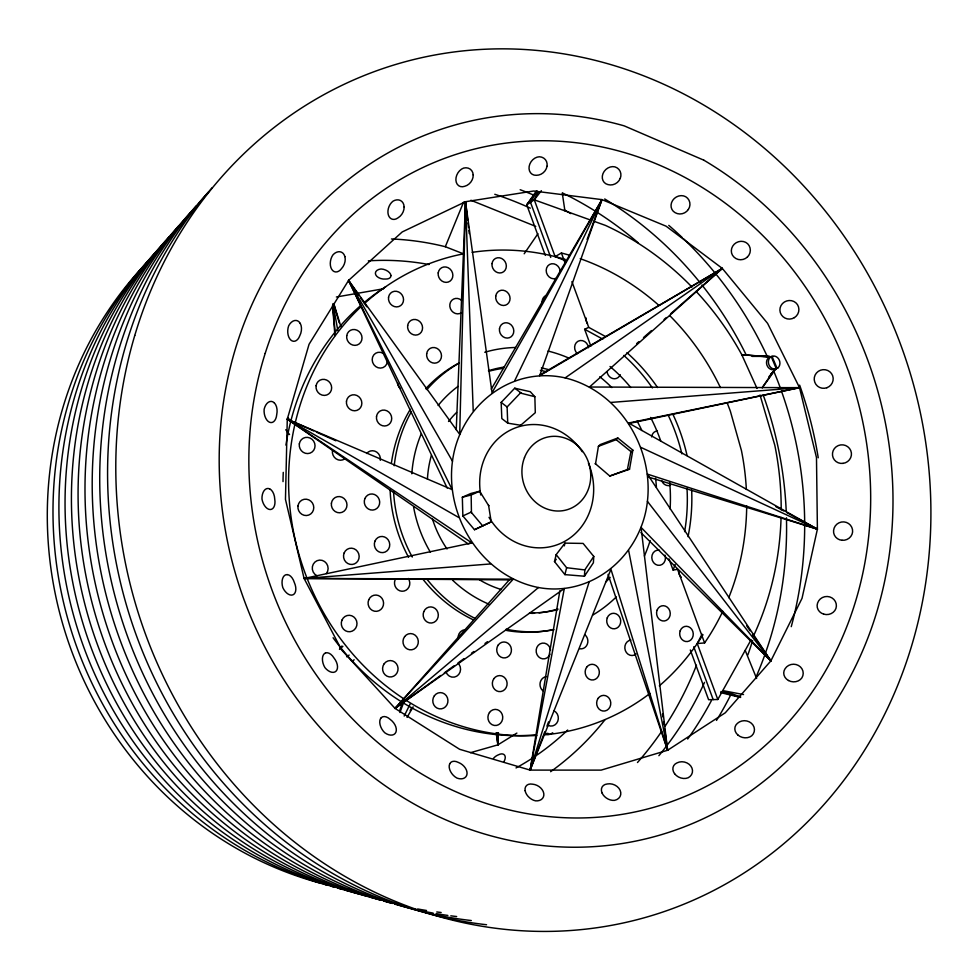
<?xml version="1.0" encoding="UTF-8"?>
<svg xmlns="http://www.w3.org/2000/svg" width="978" height="978" viewBox="0 0 978 978"><rect width="100%" height="100%" fill="white"/><g stroke="black" fill="none" stroke-linecap="round" stroke-linejoin="round"><path stroke-width="1.47" d="M452.472 461.2C444.929 516.995 481.958 576.372 538.45 587.521C592.851 597.521 641.678 554.612 647.412 501.335C653.646 447.484 618.878 390.907 565.137 377.899C510.027 365.515 459.636 406.897 452.472 461.2L348.571 280.417L402.215 231.945L465.516 201.725L533.67 191.016L601.959 199.622L666.091 226.187L722.314 268.412L767.596 323.376L799.539 387.679L816.483 457.594L817.4 529.171L802.033 598.316L770.872 660.884L725.285 712.791L667.607 750.26L601.128 770.126L530.125 770.102L459.623 749.295L395.051 708.414L341.689 650.028L304.085 578.45L285.466 499.367L287.275 419.171L309.048 344.293L348.571 280.417L459.697 434.366L465.516 201.725L492.02 392.728L601.959 199.622L539.648 375.699L722.314 268.412L589.477 387.031L799.539 387.679L628.683 423.547M498.218 732.656L497.9 744.857L470.455 752.693M456.249 429.758L465.516 201.725L467.655 219.928M498.425 732.705L497.9 744.857L516.885 733.084M564.966 543.132L556.152 554.66L554.489 561.568L564.905 574.624L584.441 576.225L584.795 569.917L593.768 556.445L583.108 543.426L564.966 543.132L564.306 545.895M593.768 556.445L593.389 562.766L584.441 576.225M632.852 450.137L629.526 469.244L609.783 476.029L595.186 463.535L595.492 464.11L598.414 446.335L600.125 444.611L617.815 437.985L632.852 450.137L631.311 451.897L616.189 439.684L598.414 446.335M559.881 590.736L530.125 770.102L610.944 569.318L667.607 750.26L641.055 527.399L770.872 660.884L647.375 474.098L817.4 529.171L628.61 423.009L799.539 387.679L778.268 387.777M609.783 476.029L627.387 469.55L630.969 451.335L631.311 451.897M564.905 574.624L566.617 567.717L556.152 554.66M533.108 759.869L530.125 770.102L564.306 588.56L395.051 708.414L509.293 579.881L513.254 579.159L395.051 708.414L440.626 675.505M589.025 582.301L530.125 770.102L544.77 731.801M399.635 710.786L402.679 702.204M399.929 712.522L404.159 701.153M587.106 239.451L601.959 199.622L491.274 389.134M690.297 649.954L708.585 699.698L717.803 699.502L697.241 643.536L704.588 642.937L677.571 569.343L673.084 570.064L675.162 564.489M546.934 726.128L548.56 721.874M391.457 238.974A292.129 274.855 73.5 0 1 445.32 246.713L463.572 202.153M514.709 380.723L601.959 199.622L597.203 209.17M545.333 255.417L526.739 204.805L534.281 199.83L538.206 191.835M404.171 716.043L410.247 703.83M697.241 643.536L702.07 634.123M717.803 699.502L751.092 639.783M753.304 635.822L754.771 633.182A295.405 270.246 73.5 0 0 781.067 517.374M410.137 710.554L411.628 707.913M407.044 717.375L413.132 706.837M537.301 191.077L530.492 202.336L550.724 257.422M524.184 253.779L537.949 233.693M762.155 387.728L772.791 372.178L776.055 368.51L777.962 367.862A6.638 5.672 71.6 0 0 779.344 360.234A6.638 5.672 71.6 0 0 773.06 356.041L770.089 356.994M536.286 191.065L526.739 204.805L533.267 196.382M762.314 387.704L776.055 368.51L773.378 369.708A6.626 5.66 71.6 0 1 767.082 365.515A6.626 5.66 71.6 0 1 768.476 357.899L771.165 356.713A6.626 5.66 71.6 0 1 772.669 356.762M554.489 561.568L556.25 559.257M564.893 260.503L555.125 256.615L534.281 199.83L541.372 190.673M768.879 376.774L772.791 372.178L770.676 374.293M501.164 402.41L514.734 388.193L530.296 391.713L534.856 396.713L535.296 412.704L520.357 425.552L520.932 425.296L507.729 423.156L501.824 418.572L501.164 402.41L507.105 406.958L507.729 423.156M507.105 406.958L520.712 392.691L514.734 388.193M616.189 439.684L617.815 437.985M339.635 648.096L341.884 646.067M339.464 649.38L342.887 646.36M636.654 343.596L638.94 341.591M643.5 337.581L651.495 330.564M664.062 319.537L666.348 317.532M670.92 313.522L722.314 268.412L539.575 375.136M403.107 701.458L395.051 708.414L538.45 587.521M444.33 672.84L454.183 665.725M457.875 663.047L464.037 658.61M471.433 653.267L473.89 651.495M484.978 643.487L487.447 641.702M346.664 656.8L349.146 655.064M565.137 377.899L722.314 268.412L713.561 274.439M584.795 569.917L566.617 567.717M774.38 369.427L776.287 368.779L771.263 356.664L770.371 357.227A6.638 5.672 71.6 0 0 768.977 364.855A6.638 5.672 71.6 0 0 775.285 369.061L777.962 367.862M351.591 661.372L354.183 659.808M520.712 392.691L520.186 393.009L534.856 396.713M555.125 256.615L561.421 253.009A246.432 224.989 73.5 0 1 570.137 255.417M474.489 529.709L491.2 521.861L488.56 505.223L488.78 505.834L479.672 491.237L470.907 493.462L462.337 497.227L462.851 515.944L474.489 529.709L491.2 521.861M590.871 346.2L584.648 329.268L588.732 327.373L605.614 336.591M462.851 515.944L471.115 512.13L482.753 525.944M462.337 497.227L471.164 495.002L479.672 491.237M769.368 357.337L771.263 356.664M775.285 369.061L776.287 368.779M313.681 430.907L287.275 419.171L471.885 542.9L468.12 543.829L287.275 419.171L452.154 489.599L348.571 280.417L358.963 295.466M509.293 579.881L304.085 578.45L471.885 542.9M336.383 296.994L383.523 288.779M627.387 469.55L629.526 469.244M788.916 388.572L799.539 387.679L611.091 402.423M513.254 579.159L304.085 578.45L490.504 563.951M304.085 578.45L311.689 577.888M752.094 356.383L764.05 356.395A9.157 7.836 71.5 0 1 770.138 356.628M743.524 694.563L722.766 690.602L740.688 696.898M723.818 692.84L726.764 693.402M720.615 692.607L740.517 697.461M720.92 691.556L739.172 696.813M648.707 477.117L817.4 529.171L786.556 512.448M534.281 199.83L591.445 220.38M594.233 221.383L605.406 225.392A295.405 270.246 73.5 0 1 691.959 287.019M445.32 246.713L463.56 253.877M470.919 200.258L535.748 226.407M806.275 524.22L817.4 529.171L640.969 447.423M316.456 432.142L335.919 440.785M775.823 506.628L783.867 510.993M584.648 329.268L602.766 339.134M458.78 517.509L287.275 419.171L297.764 425.381M640.92 532.631L770.872 660.884L752.718 634.551M287.556 417.582L292.923 422.948M763.231 651.421L770.872 660.884L647.412 501.335M285.747 429.745L289.525 434.525M746.666 625.773L750.126 630.786M360.699 297.972L366.762 306.737M471.115 512.13L471.445 512.716L471.164 495.002M354.415 291.053L348.571 280.417L447.178 488.046M757.045 388.449L741.752 354.659A295.405 270.246 73.5 0 0 696.091 291.358M760.004 394.99L774.82 445.296A295.405 270.246 73.5 0 1 781.19 509.819M771.984 356.322L777.119 368.4M745.199 650.358L756.617 678.475M561.421 253.009L565.101 263.021M571.922 281.615L588.732 327.373M668.964 558.854L673.084 570.064M693.757 646.751L713.17 699.6M608.047 574.404L667.607 750.26L664.649 729.136M333.779 303.571L340.992 326.835M333.669 303.62L339.17 322.679M665.016 738.39L667.607 750.26L628.658 550.577M337.813 330.564L333.033 303.718L333.901 309.769M562.326 193.412L564.917 210.845M496.188 732.815L497.9 744.857L497.692 732.705M662.534 714.038L662.962 717.057M663.597 721.581L664.013 724.6M496.433 732.779L497.9 744.857L497.521 734.172M468.022 222.972L468.548 227.519M468.914 230.551L469.269 233.583M332.679 305.368L335.222 332.74M332.557 305.344L334.928 335.674M473.218 411.004L465.516 201.725L465.748 213.864M375.442 897.559A388.144 361.395 73.5 0 1 370.98 896.643M360.576 894.271A388.144 361.395 73.5 0 1 82.445 621.764A388.144 361.395 73.5 0 1 165.416 241.175M357.459 892.987A381.249 355.992 73.5 0 1 352.997 891.985M350.038 891.276A381.249 355.992 73.5 0 1 345.589 890.176M342.63 889.405A381.249 355.992 73.5 0 1 338.192 888.207M335.246 887.376A381.249 355.992 73.5 0 1 154.622 253.302M520.174 189.732A352.862 329.341 73.5 0 1 532.912 194.769M564.294 209.928A352.862 329.341 73.5 0 1 570.834 213.607M711.495 700.468A352.862 329.341 73.5 0 1 687.693 739.013M562.362 192.898A359.244 334.329 73.5 0 1 638.059 242.703M752.62 640.627A359.244 334.329 73.5 0 1 747.84 654.93M730.542 695.285A359.244 334.329 73.5 0 1 716.495 720.431M388.938 902.058A402.704 372.691 73.5 0 1 384.464 901.007M381.493 900.261A402.704 372.691 73.5 0 1 96.48 618.561A402.704 372.691 73.5 0 1 178.558 226.052M378.987 899.137A395.283 366.958 73.5 0 1 370.063 897.022M367.092 896.264A395.283 366.958 73.5 0 1 89.316 620.199A395.283 366.958 73.5 0 1 169.243 236.627M604.697 198.962A365.845 339.464 73.5 0 1 700.065 282.642M701.972 285.026A365.845 339.464 73.5 0 1 745.957 354.464M763.28 395.21A365.845 339.464 73.5 0 1 786.239 511.677M786.446 517.814A365.845 339.464 73.5 0 1 756.385 676.25M668.769 225.356A372.704 344.757 73.5 0 1 682.192 237.52M683.28 238.559A372.704 344.757 73.5 0 1 766.935 355.723M773.745 371.139A372.704 344.757 73.5 0 1 780.383 388.132M781.41 390.98A372.704 344.757 73.5 0 1 804.662 521.298M804.674 524.367A372.704 344.757 73.5 0 1 791.251 626.666M605.076 719.637A292.129 274.855 73.5 0 1 550.614 771.703M494.795 194.292A346.713 324.488 73.5 0 1 530.296 208.155M704.527 682.387A346.713 324.488 73.5 0 1 658.879 755.688M696.47 665.211A340.772 319.782 73.5 0 1 665.089 726.238M661.739 731.263A340.772 319.782 73.5 0 1 637.473 762.522M350.931 889.833A368.168 345.637 73.5 0 1 346.493 889.051M336.102 886.96A368.168 345.637 73.5 0 1 331.652 885.97M328.681 885.273A368.168 345.637 73.5 0 1 324.244 884.173M321.285 883.403A368.168 345.637 73.5 0 1 63.081 625.26A368.168 345.637 73.5 0 1 141.113 268.705M350.295 890.701A374.598 350.735 73.5 0 1 345.833 889.76M342.875 889.088A374.598 350.735 73.5 0 1 338.425 888.036M335.454 887.303A374.598 350.735 73.5 0 1 331.016 886.154M328.07 885.359A374.598 350.735 73.5 0 1 68.546 621.592A374.598 350.735 73.5 0 1 148.253 260.588M493.462 758.415A8.007 5.269 -36.3 0 1 498.45 754.82A8.02 4.804 -46.9 0 1 504.624 755.199A8.02 4.804 -46.9 0 1 503.597 762.204M552.729 732.779A7.897 4.694 -48.3 0 1 545.712 733.414M368.327 260.857A269.757 253.73 73.5 0 1 429.036 264.549M567.668 730.04A269.757 253.73 73.5 0 1 536.995 755.04M534.453 756.776A269.757 253.73 73.5 0 1 516.029 767.95M588.438 463.254A62.091 56.528 73.5 0 1 564.318 541.567A62.091 56.528 73.5 0 1 489.012 517.338M480.748 494.99A62.091 56.528 73.5 0 1 513.487 428.657A62.091 56.528 73.5 0 1 582.265 451.726M456.665 916.533A418.401 384.696 73.5 0 1 450.809 915.824M447.875 915.432A418.401 384.696 73.5 0 1 436.102 913.611M433.144 913.097A418.401 384.696 73.5 0 1 394.745 904.124M391.811 903.256A418.401 384.696 73.5 0 1 196.15 206.04M471.31 920.542A426.726 390.98 73.5 0 1 127.274 635.7A426.726 390.98 73.5 0 1 208.558 192.067M441.151 912.498A410.405 378.596 73.5 0 1 436.775 911.961M426.506 910.481A410.405 378.596 73.5 0 1 417.679 908.965M407.361 906.912A410.405 378.596 73.5 0 1 402.936 905.934M392.63 903.44A410.405 378.596 73.5 0 1 383.816 901.056M380.894 900.212A410.405 378.596 73.5 0 1 101.101 607.081A410.405 378.596 73.5 0 1 190.307 212.837M799.637 385.136A379.819 350.21 73.5 0 1 818.231 457.777M486.555 924.736A435.381 397.471 73.5 0 1 137.482 638.487A435.381 397.471 73.5 0 1 212.116 187.8M557.643 609.649A124.402 113.521 73.5 0 1 529.489 612.913M488.902 604.159A124.402 113.521 73.5 0 1 452.631 580.223M430.393 552.215A124.402 113.521 73.5 0 1 413.572 506.885M411.811 473.804A124.402 113.521 73.5 0 1 421.274 433.78M438.12 405.491A124.402 113.521 73.5 0 1 457.949 386.432M488.425 370.76A124.402 113.521 73.5 0 1 504.367 367.019M541.372 367.924A124.402 113.521 73.5 0 1 548.621 369.635M610.174 577.399A124.402 113.521 73.5 0 1 606.042 581.788M534.599 613.243A123.79 113.069 73.5 0 1 531.616 613.402M489.012 371.224A123.79 113.069 73.5 0 1 503.572 368.339M540.382 370.271A123.79 113.069 73.5 0 1 546.14 371.75M557.937 608.988A123.79 113.069 73.5 0 1 539.025 612.851M553.976 629.746A143.167 130.661 73.5 0 1 506.152 629.196M475.247 618.487A143.167 130.661 73.5 0 1 427.068 579.379M412.264 557.057A143.167 130.661 73.5 0 1 393.547 491.751M394.207 465.748A143.167 130.661 73.5 0 1 411.408 411.64M426.897 389.599A143.167 130.661 73.5 0 1 458.694 363.364M484.758 352.251A143.167 130.661 73.5 0 1 515.504 347.483M548.035 351.053A143.167 130.661 73.5 0 1 569.44 358.339M599.771 376.762A143.167 130.661 73.5 0 1 611.873 387.581M637.045 421.041A143.167 130.661 73.5 0 1 641.886 430.503M655.59 478.315A143.167 130.661 73.5 0 1 656.409 487.301M650.15 540.577A143.167 130.661 73.5 0 1 644.404 555.981M616.262 596.935A143.167 130.661 73.5 0 1 592.741 615.076M552.888 629.6A142.458 130.135 73.5 0 1 506.628 630.48M472.863 619.624A142.458 130.135 73.5 0 1 422.679 578.903M408.572 557.313A142.458 130.135 73.5 0 1 390.1 489.856M391.481 462.582A142.458 130.135 73.5 0 1 410.344 409.269M425.699 388.767A142.458 130.135 73.5 0 1 459.11 362.96M501.372 589.551A103.912 94.903 73.5 0 1 479.452 579.783M447.019 548.976A103.912 94.903 73.5 0 1 432.447 518.951M427.423 479.11A103.912 94.903 73.5 0 1 431.408 455.32M448.523 421.494A103.912 94.903 73.5 0 1 456.567 412.471M649.881 693.488A244.488 223.534 73.5 0 1 544.147 734.906M536.751 735.468A244.488 223.534 73.5 0 1 406.616 700.615M404.036 698.952A244.488 223.534 73.5 0 1 361.151 306.566M364.537 303.461A244.488 223.534 73.5 0 1 463.266 253.889M472.154 252.348A244.488 223.534 73.5 0 1 565.223 259.427M703.011 634.71A244.488 223.534 73.5 0 1 659.319 685.859M387.361 361.848A8.068 7.469 60 0 1 378.034 367.74A8.068 7.469 60 0 1 372.581 357.166A8.068 7.469 60 0 1 382.863 353.131M400.405 388.608A8.02 7.421 62.7 0 1 397.581 383.144M317.019 575.773A8.24 7.91 76 0 1 313.241 564.22A8.24 7.91 76 0 1 324.586 561.543A8.24 7.91 76 0 1 326.383 573.56M587.46 323.645A7.665 6.785 66.3 0 1 586.103 317.96M577.326 353.645A7.69 6.846 67.3 0 1 578.108 341.2A7.69 6.846 67.3 0 1 588.511 347.716M555.895 278.486A7.714 6.846 63.2 0 1 546.506 272.789A7.714 6.846 63.2 0 1 551.726 263.754A7.714 6.846 63.2 0 1 560.198 271.028M542.154 302.838A7.738 6.895 64.4 0 1 546.506 295.319M344.782 458.865A8.166 7.714 63.9 0 1 332.434 450.589M366.689 453.486A8.105 7.616 66.4 0 1 380.332 460.308M408.303 578.475A8.117 7.641 79.1 0 1 407.704 588.854A8.117 7.641 79.1 0 1 397.924 589.807A8.117 7.641 79.1 0 1 395.112 579.771M542.802 690.725A7.946 7.237 86.4 0 1 540.247 682.314A7.946 7.237 86.4 0 1 546.347 676.605M620.235 374.672A7.641 6.773 69.1 0 1 612.974 378.608A7.641 6.773 69.1 0 1 607.045 371.616M636.03 654.037A7.775 6.956 83.5 0 1 625.345 650.566A7.775 6.956 83.5 0 1 630.883 640.052M681.275 577.179A7.628 6.736 79.5 0 1 678.659 572.032M664.93 555.113A7.665 6.797 78.8 0 1 660.113 565.247A7.665 6.797 78.8 0 1 651.788 557.729A7.665 6.797 78.8 0 1 659.514 550.223M461.543 312.679A7.91 7.176 61.1 0 1 451.653 310.796A7.91 7.176 61.1 0 1 451.763 300.38A7.91 7.176 61.1 0 1 461.677 300.454M553.903 710.774A7.971 7.249 88.4 0 1 557.778 721.226A7.971 7.249 88.4 0 1 548.291 725.444M459.073 664.319A8.093 7.531 86.7 0 1 456.726 676.201A8.093 7.531 86.7 0 1 446.041 672.057M458.169 638.585A8.044 7.482 84 0 1 464.709 629.746M651.617 436.921A7.592 6.699 73 0 1 657.448 430.907M670.517 485.247A7.592 6.712 74.9 0 1 661.641 480.601M550.064 654.184A7.922 7.237 84.3 0 1 538.475 656.703A7.922 7.237 84.3 0 1 540.076 643.879A7.922 7.237 84.3 0 1 550.577 650.138M585.113 634.942A7.848 7.103 83.4 0 1 587.326 644.221A7.848 7.103 83.4 0 1 579.82 648.781M547.986 733.329A242.104 221.749 73.5 0 1 544.954 733.769M536.042 734.784A242.104 221.749 73.5 0 1 333.082 637.754M283.021 481.616A242.104 221.749 73.5 0 1 283.265 472.374M285.931 445.124A242.104 221.749 73.5 0 1 360.613 305.613M364.048 302.667A242.104 221.749 73.5 0 1 385.699 286.774M626.935 352.679A181.358 165.465 73.5 0 1 657.607 387.581M672.693 413.865A181.358 165.465 73.5 0 1 687.057 455.552M691.666 490.161A181.358 165.465 73.5 0 1 688.035 536.665M623.817 355.43A180.465 164.805 73.5 0 1 652.399 387.924M668.267 415.332A180.465 164.805 73.5 0 1 681.886 453.865M686.996 488.254A180.465 164.805 73.5 0 1 684.624 531.665M610.015 366.493A160.783 146.81 73.5 0 1 630.81 387.557M650.578 417.435A160.783 146.81 73.5 0 1 660.712 440.919M669.661 482.044A160.783 146.81 73.5 0 1 670.101 508.976M580.211 258.681A246.432 224.989 73.5 0 1 658.817 305.307M669.612 315.491A246.432 224.989 73.5 0 1 720.407 387.581M727.119 402.814A246.432 224.989 73.5 0 1 730.37 411.261L741.434 450.528A246.432 224.989 73.5 0 1 746.348 489.452M746.703 505.981A246.432 224.989 73.5 0 1 728.744 597.692M722.791 611.274A246.432 224.989 73.5 0 1 704.588 642.937M473.193 174.891L473.01 177.336A10.098 8.289 -50.5 0 1 464.66 186.309A10.135 7.567 -60.6 0 1 455.895 180.111A10.135 7.567 -60.6 0 1 463.645 168.069A10.098 8.289 -50.5 0 1 473.193 174.891M449.684 763.879L449.195 765.75A10.477 6.65 48.8 0 0 456.995 778.097A10.465 7.237 37.8 0 0 467.044 773.83A10.465 7.237 37.8 0 0 458.425 762.461A10.477 6.65 48.8 0 0 449.684 763.879M547.032 166.297L546.311 168.681A9.951 8.655 -42.8 0 1 536.274 175.306A9.976 7.971 -52.4 0 1 529.147 166.407A9.976 7.971 -52.4 0 1 539.33 156.761A9.951 8.655 -42.8 0 1 547.032 166.297M620.26 178.399L619.05 180.588A9.804 8.949 -35.4 0 1 607.913 184.585A9.829 8.337 -44.3 0 1 602.961 173.644A9.829 8.337 -44.3 0 1 614.93 166.871A9.804 8.949 -35.4 0 1 620.26 178.399M381.249 717.693L380.271 719.16A10.587 6.381 57.9 0 0 384.757 732.754A10.575 6.834 46.6 0 0 395.882 732.253A10.575 6.834 46.6 0 0 390.344 719.539A10.587 6.381 57.9 0 0 381.249 717.693M688.353 209.488L686.703 211.382A9.682 9.169 -28.6 0 1 675.101 212.654A9.707 8.668 -36.1 0 1 672.668 200.392A9.707 8.668 -36.1 0 1 685.7 196.725A9.682 9.169 -28.6 0 1 688.353 209.488M747.436 256.982L745.444 258.473A9.584 9.315 -23.5 0 1 733.952 257.067A9.609 8.936 -27.6 0 1 734.246 244.207A9.609 8.936 -27.6 0 1 747.644 243.742A9.584 9.315 -23.5 0 1 747.436 256.982M325.454 652.974L324.085 653.903A10.66 6.235 67.3 0 0 324.94 667.632A10.648 6.504 55.8 0 0 336.126 671.091A10.648 6.504 55.8 0 0 334.036 658.072A10.66 6.235 67.3 0 0 325.454 652.974M794.405 317.618L792.143 318.657A9.523 9.364 -24.1 0 1 781.336 314.757A9.548 9.144 -18.6 0 1 784.368 302.019A9.548 9.144 -18.6 0 1 797.473 304.635A9.523 9.364 -24.1 0 1 794.405 317.618M826.838 387.753L824.417 388.278A9.511 9.34 -26.1 0 1 814.772 382.178A9.511 9.291 -9.9 0 1 820.481 370.222A9.511 9.291 -9.9 0 1 832.657 375.711A9.511 9.34 -26.1 0 1 826.838 387.753M287.153 574.587L285.552 574.868A10.685 6.235 76.7 0 0 282.789 587.558A10.685 6.296 65.1 0 0 292.972 594.82A10.685 6.296 65.1 0 0 294.366 582.607A10.685 6.235 76.7 0 0 287.153 574.587M843.06 463.376L840.579 463.376A9.523 9.23 -19.4 0 1 832.535 455.442A9.511 9.364 -6.8 0 1 840.725 444.904A9.511 9.364 -6.8 0 1 851.398 452.924A9.523 9.23 -19.4 0 1 843.06 463.376M764.05 356.395L741.752 354.659L769.735 357.092L764.05 356.395M842.095 540.284L839.662 539.783A9.572 9.071 -10.2 0 1 833.586 530.467A9.548 9.352 -10.1 0 1 843.941 521.91A9.548 9.352 -10.1 0 1 852.596 531.995A9.572 9.071 -10.2 0 1 842.095 540.284M269.647 488.853L267.984 488.45A10.672 6.369 86.1 0 0 261.97 499.012A10.672 6.223 74.6 0 0 270.148 509.538A10.672 6.223 74.6 0 0 274.745 499.196A10.672 6.369 86.1 0 0 269.647 488.853M703.818 160.172L624.184 125.856A369.537 333.877 73.5 0 0 228.583 546.604A369.537 333.877 73.5 0 0 767.082 778.647A369.537 333.877 73.5 0 0 703.818 160.172M823.696 614.147L821.434 613.145A9.658 8.826 -1.5 0 1 817.608 602.998A9.633 9.267 -7.6 0 1 829.711 596.898A9.633 9.267 -7.6 0 1 835.933 608.487A9.658 8.826 -1.5 0 1 823.696 614.147M274.268 402.814L272.728 401.762A10.611 6.638 -84.6 0 0 264.133 409.293A10.624 6.284 84 0 0 269.525 422.239A10.624 6.284 84 0 0 276.713 414.66A10.611 6.638 -84.6 0 0 274.268 402.814M788.476 680.505L786.471 679.062A9.768 8.533 6.8 0 1 785.102 668.695A9.731 9.083 -1.4 0 1 798.439 665.468A9.731 9.083 -1.4 0 1 801.862 677.901A9.768 8.533 6.8 0 1 788.476 680.505M737.913 735.028L736.287 733.231A9.902 8.179 14.9 0 1 737.449 723.317A9.866 8.826 5.7 0 1 751.373 723.243A9.866 8.826 5.7 0 1 751.789 735.725A9.902 8.179 14.9 0 1 737.913 735.028M300.246 323.4L298.987 321.774A10.526 7.005 -75.6 0 0 288.706 325.723A10.538 6.491 -86.8 0 0 290.796 340.026A10.538 6.491 -86.8 0 0 299.757 335.809A10.526 7.005 -75.6 0 0 300.246 323.4M674.575 773.684L673.414 771.63A10.049 7.787 23.1 0 1 677.033 762.877A10.012 8.496 13.3 0 1 690.823 766.055A10.012 8.496 13.3 0 1 688.17 777.767A10.049 7.787 23.1 0 1 674.575 773.684M344.904 256.615L344.048 254.561A10.403 7.433 -66.9 0 0 333.082 254.708A10.428 6.797 -77.7 0 0 331.676 269.256A10.428 6.797 -77.7 0 0 341.481 268.657A10.403 7.433 -66.9 0 0 344.904 256.615M602.081 793.024L601.446 790.872A10.196 7.384 31.4 0 1 607.277 783.965A10.171 8.105 21.1 0 1 620.138 790.31A10.171 8.105 21.1 0 1 614.551 800.359A10.196 7.384 31.4 0 1 602.081 793.024M390.931 275.564L390.601 274.268A7.971 4.56 19.3 0 0 381.041 268.974A7.958 5 8.8 0 0 375.699 274.745A7.958 5 8.8 0 0 385.528 279.048A7.971 4.56 19.3 0 0 390.931 275.564M404.134 206.994L403.78 204.671A10.257 7.873 -58.5 0 0 393.095 201.126A10.281 7.164 -69 0 0 388.327 214.879A10.281 7.164 -69 0 0 398.034 217.837A10.257 7.873 -58.5 0 0 404.134 206.994M525.125 790.689L525.052 788.586A10.342 6.993 39.9 0 1 532.643 784.185A10.318 7.677 29.3 0 1 543.756 793.341A10.318 7.677 29.3 0 1 535.626 800.86A10.342 6.993 39.9 0 1 525.125 790.689M524.489 457.594A37.653 34.108 73.1 0 0 560.92 510.919A37.653 34.108 73.1 0 0 583.573 452.496A37.653 34.108 73.1 0 0 524.489 457.594M134.756 335.503A444.403 404.171 73.5 0 0 611.201 925.396A444.403 404.171 73.5 0 0 824.063 209.5A444.403 404.171 73.5 0 0 134.756 335.503M265.197 353.364A341.163 308.119 73.5 0 0 620.859 814.564A341.163 308.119 73.5 0 0 793.195 270.148A341.163 308.119 73.5 0 0 265.197 353.364M426.677 353.681A7.958 7.298 62.5 0 0 436.824 362.789A7.958 7.298 62.5 0 0 438.657 349.537A7.958 7.298 62.5 0 0 426.677 353.681M407.655 325.564A7.995 7.323 60.2 0 0 417.851 334.745A7.995 7.323 60.2 0 0 419.709 321.493A7.995 7.323 60.2 0 0 407.655 325.564M346.725 335.711A8.117 7.518 57.3 0 0 357.166 345.002A8.117 7.518 57.3 0 0 359.122 331.566A8.117 7.518 57.3 0 0 346.725 335.711M344.17 552.912A8.179 7.787 75.3 0 0 352.227 564.465A8.179 7.787 75.3 0 0 357.63 551.641A8.179 7.787 75.3 0 0 344.17 552.912M374.965 541.127A8.13 7.677 74.8 0 0 382.936 552.607A8.13 7.677 74.8 0 0 388.229 539.905A8.13 7.677 74.8 0 0 374.965 541.127M346.481 401.163A8.13 7.604 61.1 0 0 356.958 410.381A8.13 7.604 61.1 0 0 358.938 396.799A8.13 7.604 61.1 0 0 346.481 401.163M299.329 443.878A8.227 7.812 61 0 0 310.026 453.144A8.227 7.812 61 0 0 312.08 439.342A8.227 7.812 61 0 0 299.329 443.878M376.518 416.445A8.068 7.531 63.9 0 0 386.897 425.589A8.068 7.531 63.9 0 0 388.816 412.056A8.068 7.531 63.9 0 0 376.518 416.445M316.102 385.723A8.179 7.677 58.1 0 0 326.701 395.014A8.179 7.677 58.1 0 0 328.718 381.383A8.179 7.677 58.1 0 0 316.102 385.723M368.706 599.832A8.179 7.751 81.1 0 0 376.713 611.323A8.179 7.751 81.1 0 0 382.056 598.438A8.179 7.751 81.1 0 0 368.706 599.832M341.933 620.162A8.24 7.848 83.7 0 0 350.026 631.715A8.24 7.848 83.7 0 0 355.454 618.695A8.24 7.848 83.7 0 0 341.933 620.162M388.535 297.312A8.032 7.347 57.9 0 0 398.792 306.566A8.032 7.347 57.9 0 0 400.687 293.327A8.032 7.347 57.9 0 0 388.535 297.312M297.984 505.883A8.24 7.885 67.2 0 0 308.718 515.076A8.24 7.885 67.2 0 0 310.796 501.127A8.24 7.885 67.2 0 0 297.984 505.883M331.408 503.193A8.179 7.775 68.9 0 0 342.007 512.338A8.179 7.775 68.9 0 0 344.024 498.487A8.179 7.775 68.9 0 0 331.408 503.193M364.904 498.548A8.117 7.665 70.2 0 0 372.875 510.064A8.117 7.665 70.2 0 0 378.18 497.447A8.117 7.665 70.2 0 0 364.904 498.548M492.02 263.595A7.824 6.993 61.1 0 0 501.848 272.666A7.824 6.993 61.1 0 0 503.572 259.793A7.824 6.993 61.1 0 0 492.02 263.595M495.736 296.126A7.824 7.029 62.6 0 0 505.577 305.16A7.824 7.029 62.6 0 0 507.301 292.239A7.824 7.029 62.6 0 0 495.736 296.126M499.477 328.755A7.824 7.054 64.2 0 0 509.318 337.74A7.824 7.054 64.2 0 0 511.029 324.757A7.824 7.054 64.2 0 0 499.477 328.755M607.24 617.876A7.787 6.993 82.1 0 0 614.636 628.781A7.787 6.993 82.1 0 0 619.27 616.495A7.787 6.993 82.1 0 0 607.24 617.876M438.205 272.886A7.934 7.164 59.3 0 0 448.254 282.055A7.934 7.164 59.3 0 0 450.051 269.011A7.934 7.164 59.3 0 0 438.205 272.886M493.89 678.622A8.032 7.396 87 0 0 498.707 691.544A8.032 7.396 87 0 0 506.58 680.651A8.032 7.396 87 0 0 493.89 678.622M489.477 712.485A8.068 7.421 89.5 0 0 494.306 725.444A8.068 7.421 89.5 0 0 502.215 714.441A8.068 7.421 89.5 0 0 489.477 712.485M498.279 644.954A7.995 7.359 84.6 0 0 503.071 657.852A7.995 7.359 84.6 0 0 510.907 647.069A7.995 7.359 84.6 0 0 498.279 644.954M680.187 630.822A7.665 6.773 82.6 0 0 687.4 641.544A7.665 6.773 82.6 0 0 691.837 629.429A7.665 6.773 82.6 0 0 680.187 630.822M657.082 610.199A7.69 6.834 81.6 0 0 664.343 620.981A7.69 6.834 81.6 0 0 668.83 608.866A7.69 6.834 81.6 0 0 657.082 610.199M434.391 695.725A8.154 7.592 89.6 0 0 439.281 708.83A8.154 7.592 89.6 0 0 447.411 697.742A8.154 7.592 89.6 0 0 434.391 695.725M384.244 663.659A8.203 7.738 88 0 0 389.183 676.886A8.203 7.738 88 0 0 397.508 665.774A8.203 7.738 88 0 0 384.244 663.659M404.623 636.605A8.142 7.665 84.9 0 0 409.537 649.759A8.142 7.665 84.9 0 0 417.765 638.781A8.142 7.665 84.9 0 0 404.623 636.605M598.108 698.353A7.873 7.078 86.8 0 0 602.79 711.006A7.873 7.078 86.8 0 0 610.248 700.297A7.873 7.078 86.8 0 0 598.108 698.353M423.767 611.666A8.093 7.579 82.2 0 0 431.628 623.01A8.093 7.579 82.2 0 0 436.811 610.248A8.093 7.579 82.2 0 0 423.767 611.666M586.617 667.253A7.861 7.09 85.1 0 0 591.311 679.918A7.861 7.09 85.1 0 0 598.805 669.27A7.861 7.09 85.1 0 0 586.617 667.253"/></g></svg>
